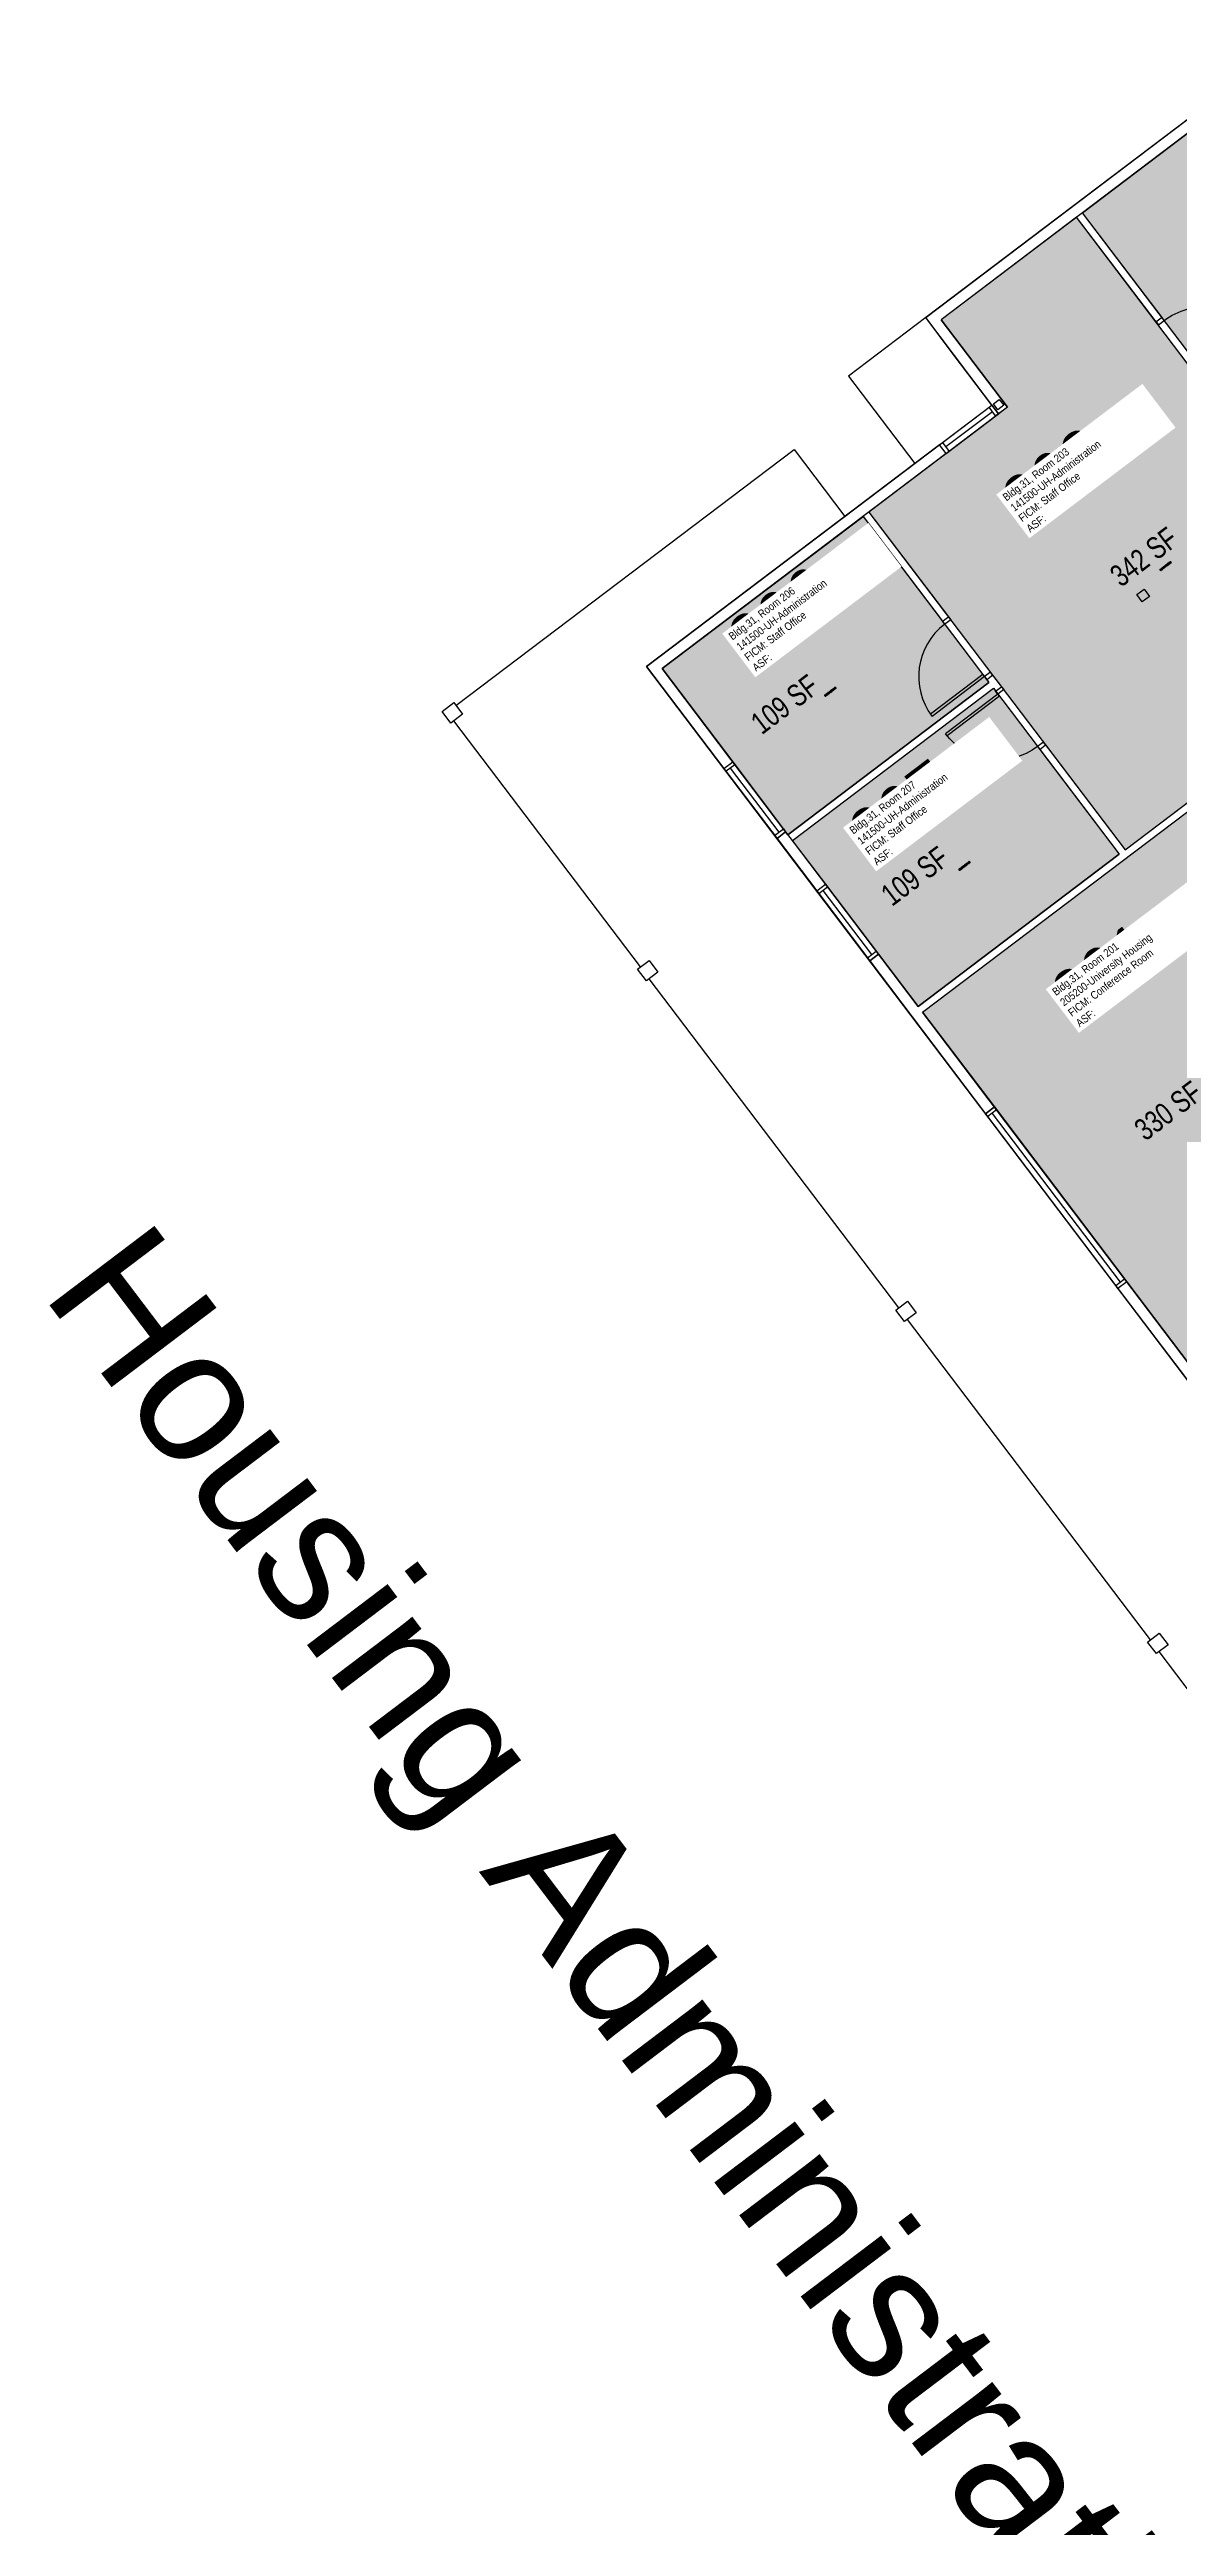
# Model space of a CAD drawing. Header units: inches. Extents: x 69224544 to 69227207, y 27678821 to 27682587.
# Drawn here: x 69224544 to 69225161, y 27679724 to 27681080 of the extents above; entities that cross this region are included whole.
import ezdxf
from ezdxf.enums import TextEntityAlignment as Align

# ---------------------------------------------------------------- set-up
doc = ezdxf.new("R2010")
doc.units = ezdxf.units.IN
doc.header["$LTSCALE"] = 10
doc.header["$MEASUREMENT"] = 0
doc.layers.get('0').update_dxf_attribs({"linetype": 'CONTINUOUS'})
for name, color, linetype in [('A-DOOR', 2, 'CONTINUOUS'), ('A-GLAZ', 1, 'CONTINUOUS'), ('A-IDEN-RNUM', 7, 'CONTINUOUS'), ('A-IDEN-SNUM', 4, 'CONTINUOUS'), ('A-IDEN-VNUM', 4, 'CONTINUOUS'), ('A-ROOF', 2, 'CONTINUOUS'), ('A-TTLB', 4, 'CONTINUOUS'), ('A-WALL', 5, 'CONTINUOUS'), ('AREA-ASSIGN', 7, 'CONTINUOUS'), ('AREA-GROSS', 1, 'CONTINUOUS'), ('AREA-TEXT', 3, 'CONTINUOUS'), ('Rooms-Category-Color', 7, 'CONTINUOUS'), ('Rooms-College-Color', 7, 'CONTINUOUS'), ('Rooms-Department-Color', 7, 'CONTINUOUS'), ('Rooms-Division-Color', 7, 'CONTINUOUS'), ('Rooms-Information', 7, 'CONTINUOUS')]:
    doc.layers.add(name, color=color, linetype=linetype)
doc.styles.add('CP_AREA', font='arial.ttf', dxfattribs={"height": 15})
doc.styles.add('CP_ROOMVNUMBER', font='arial.ttf', dxfattribs={"width": 0.85, "height": 0.075})
doc.styles.add('CP_TITLE', font='arial.ttf', dxfattribs={"width": 0.85, "height": 0.125})
doc.styles.add('ROOMSNUMBER', font='TXT.SHX', dxfattribs={"height": 1})

# ---------------------------------------------------------------- blocks, each defined once
blk = doc.blocks.new('d3f')
for p, q in [((0, 0), (0, 36)), ((1.5, 0), (1.5, 36)), ((1.5, 0), (0, 0)), ((0, 0), (0, 0))]:
    blk.add_line(p, q)
blk.add_arc((0, 0), 36, 0, 90)
blk = doc.blocks.new('COL6X6')
blk.add_lwpolyline([(-3, 3), (3, 3), (3, -3), (-3, -3)], close=True)
blk = doc.blocks.new('COL8X8')
blk.add_lwpolyline([(-4, 4), (4, 4), (4, -4), (-4, -4)], close=True)

msp = doc.modelspace()

# ---------------------------------------------------------------- hatches: boundary and pattern name
at = {"layer": 'Rooms-Category-Color', "true_color": 0xfa9ba3}
for points in [[(69225215.3, 27681071.2), (69225284.2, 27680980.3), (69225177.4, 27680899.4), (69225108.5, 27680990.3)], [(69225105.3, 27680987.9), (69225031.2, 27680931.7), (69225067.4, 27680883.9), (69224991.7, 27680826.5), (69225131.8, 27680641.6), (69225281.6, 27680755.1)], [(69224988.5, 27680824.1), (69225057.3, 27680733.2), (69224947.3, 27680649.9), (69224878.5, 27680740.8)], [(69225059.8, 27680730.1), (69225128.6, 27680639.2), (69225018.6, 27680555.9), (69224949.8, 27680646.7)], [(69225166.1, 27680662.6), (69225219.2, 27680592.4), (69225241.5, 27680609.3), (69225286.2, 27680550.3), (69225263.9, 27680533.4), (69225317, 27680463.3), (69225172, 27680353.4), (69225021, 27680552.7)]]:
    msp.add_hatch(color=241, dxfattribs=at).paths.add_polyline_path(points)
at = {"layer": 'Rooms-College-Color', "true_color": 0xadadad}
for points in [[(69225215.3, 27681071.2), (69225284.2, 27680980.3), (69225177.4, 27680899.4), (69225108.5, 27680990.3)], [(69225105.3, 27680987.9), (69225031.2, 27680931.7), (69225067.4, 27680883.9), (69224991.7, 27680826.5), (69225131.8, 27680641.6), (69225281.6, 27680755.1)], [(69224988.5, 27680824.1), (69225057.3, 27680733.2), (69224947.3, 27680649.9), (69224878.5, 27680740.8)], [(69225059.8, 27680730.1), (69225128.6, 27680639.2), (69225018.6, 27680555.9), (69224949.8, 27680646.7)], [(69225166.1, 27680662.6), (69225219.2, 27680592.4), (69225241.5, 27680609.3), (69225286.2, 27680550.3), (69225263.9, 27680533.4), (69225317, 27680463.3), (69225172, 27680353.4), (69225021, 27680552.7)]]:
    msp.add_hatch(color=253, dxfattribs=at).paths.add_polyline_path(points)
at = {"layer": 'Rooms-Department-Color', "true_color": 0x604aed}
for points in [[(69225215.3, 27681071.2), (69225284.2, 27680980.3), (69225177.4, 27680899.4), (69225108.5, 27680990.3)], [(69225105.3, 27680987.9), (69225031.2, 27680931.7), (69225067.4, 27680883.9), (69224991.7, 27680826.5), (69225131.8, 27680641.6), (69225281.6, 27680755.1)], [(69224988.5, 27680824.1), (69225057.3, 27680733.2), (69224947.3, 27680649.9), (69224878.5, 27680740.8)], [(69225059.8, 27680730.1), (69225128.6, 27680639.2), (69225018.6, 27680555.9), (69224949.8, 27680646.7)], [(69225166.1, 27680662.6), (69225219.2, 27680592.4), (69225241.5, 27680609.3), (69225286.2, 27680550.3), (69225263.9, 27680533.4), (69225317, 27680463.3), (69225172, 27680353.4), (69225021, 27680552.7)]]:
    msp.add_hatch(color=173, dxfattribs=at).paths.add_polyline_path(points)
at = {"layer": 'Rooms-Division-Color', "true_color": 0x604aed}
for points in [[(69225215.3, 27681071.2), (69225284.2, 27680980.3), (69225177.4, 27680899.4), (69225108.5, 27680990.3)], [(69225105.3, 27680987.9), (69225031.2, 27680931.7), (69225067.4, 27680883.9), (69224991.7, 27680826.5), (69225131.8, 27680641.6), (69225281.6, 27680755.1)], [(69224988.5, 27680824.1), (69225057.3, 27680733.2), (69224947.3, 27680649.9), (69224878.5, 27680740.8)], [(69225059.8, 27680730.1), (69225128.6, 27680639.2), (69225018.6, 27680555.9), (69224949.8, 27680646.7)], [(69225166.1, 27680662.6), (69225219.2, 27680592.4), (69225241.5, 27680609.3), (69225286.2, 27680550.3), (69225263.9, 27680533.4), (69225317, 27680463.3), (69225172, 27680353.4), (69225021, 27680552.7)]]:
    msp.add_hatch(color=173, dxfattribs=at).paths.add_polyline_path(points)

# ---------------------------------------------------------------- linework, layer by layer
at = {"layer": 'A-DOOR'}
for points in [[(69225153.2, 27680931.3), (69225152, 27680932.9), (69225148.8, 27680930.5), (69225150, 27680928.9)], [(69225033.2, 27680765.1), (69225032, 27680766.7), (69225035.2, 27680769.1), (69225036.4, 27680767.5)], [(69225054.9, 27680736.4), (69225056.1, 27680734.8), (69225059.3, 27680737.2), (69225058.1, 27680738.8)], [(69225062.2, 27680726.9), (69225061, 27680728.5), (69225064.2, 27680730.9), (69225065.4, 27680729.3)], [(69225083.9, 27680698.2), (69225085.1, 27680696.6), (69225088.3, 27680699), (69225087.1, 27680700.6)]]:
    msp.add_lwpolyline(points, close=True, dxfattribs=at)
at = {"layer": 'A-GLAZ'}
for p, q in [((69225030.3, 27680863.3), (69225059, 27680885)), ((69225059.2, 27680881.4), (69225033.7, 27680862.1)), ((69225033.9, 27680858.5), (69225062.6, 27680880.3)), ((69224912.4, 27680686.1), (69224941.4, 27680647.9)), ((69224942.5, 27680651.3), (69224916, 27680686.4)), ((69224917.2, 27680689.8), (69224946.1, 27680651.5)), ((69224963.1, 27680619.2), (69224992.1, 27680580.9)), ((69224993.3, 27680584.3), (69224966.7, 27680619.4)), ((69224967.9, 27680622.8), (69224996.9, 27680584.5)), ((69225055.5, 27680497.2), (69225127.9, 27680401.6)), ((69225059.1, 27680497.4), (69225129.1, 27680405)), ((69225060.3, 27680500.9), (69225132.7, 27680405.2))]:
    msp.add_line(p, q, dxfattribs=at)
for points in [[(69225057.4, 27680883.8), (69225059, 27680885), (69225062.6, 27680880.3), (69225061, 27680879.1)], [(69225030.3, 27680863.3), (69225031.9, 27680864.5), (69225035.5, 27680859.7), (69225033.9, 27680858.5)], [(69224917.2, 27680689.8), (69224918.4, 27680688.2), (69224913.6, 27680684.6), (69224912.4, 27680686.1)], [(69224944.9, 27680653.1), (69224946.1, 27680651.5), (69224941.4, 27680647.9), (69224940.1, 27680649.5)], [(69224967.9, 27680622.8), (69224969.1, 27680621.2), (69224964.3, 27680617.6), (69224963.1, 27680619.2)], [(69224995.6, 27680586.1), (69224996.9, 27680584.5), (69224992.1, 27680580.9), (69224990.9, 27680582.5)], [(69225060.3, 27680500.9), (69225061.5, 27680499.3), (69225056.7, 27680495.6), (69225055.5, 27680497.2)], [(69225131.5, 27680406.8), (69225132.7, 27680405.2), (69225127.9, 27680401.6), (69225126.7, 27680403.2)]]:
    msp.add_lwpolyline(points, close=True, dxfattribs=at)
at = {"layer": 'A-ROOF'}
for p, q in [((69224765.8, 27680720.6), (69224950.7, 27680860.7)), ((69224950.7, 27680860.7), (69224978.5, 27680824.1)), ((69224866.7, 27680577.5), (69224764.6, 27680712.2)), ((69225008, 27680391), (69224871.5, 27680571.1)), ((69225145.7, 27680209.3), (69225012.8, 27680384.6)), ((69225179.5, 27680164.6), (69225150.5, 27680202.9))]:
    msp.add_line(p, q, dxfattribs=at)
msp.add_lwpolyline([(69225022.8, 27680932.9), (69224980.5, 27680900.9), (69225016.8, 27680853)], dxfattribs=at)
at = {"layer": 'A-WALL'}
for p, q in [((69225216.5, 27681079.6), (69225022.8, 27680932.9)), ((69225215.3, 27681071.2), (69225031.2, 27680931.7)), ((69225148.8, 27680930.5), (69225105.3, 27680987.9)), ((69225152, 27680932.9), (69225108.5, 27680990.3)), ((69225062.6, 27680880.3), (69225022.8, 27680932.9)), ((69225067.4, 27680883.9), (69225031.2, 27680931.7)), ((69225152, 27680932.9), (69225148.8, 27680930.5)), ((69225067.4, 27680883.9), (69225062.6, 27680880.3)), ((69225030.3, 27680863.3), (69224870.1, 27680741.9)), ((69225033.9, 27680858.5), (69225030.3, 27680863.3)), ((69225033.9, 27680858.5), (69224878.5, 27680740.8)), ((69224988.5, 27680824.1), (69225032, 27680766.7)), ((69224991.7, 27680826.5), (69225035.2, 27680769.1)), ((69225032, 27680766.7), (69225035.2, 27680769.1)), ((69224870.1, 27680741.9), (69224912.4, 27680686.1)), ((69224878.5, 27680740.8), (69224917.2, 27680689.8)), ((69224947.3, 27680649.9), (69225057.3, 27680733.2)), ((69224949.8, 27680646.7), (69225059.8, 27680730.1)), ((69225056.1, 27680734.8), (69225059.3, 27680737.2)), ((69225056.1, 27680734.8), (69225057.3, 27680733.2)), ((69225059.3, 27680737.2), (69225064.2, 27680730.9)), ((69225059.8, 27680730.1), (69225061, 27680728.5)), ((69225061, 27680728.5), (69225064.2, 27680730.9)), ((69225131.8, 27680641.6), (69225225.8, 27680712.8)), ((69225085.1, 27680696.6), (69225088.3, 27680699)), ((69225088.3, 27680699), (69225131.8, 27680641.6)), ((69224912.4, 27680686.1), (69224917.2, 27680689.8)), ((69225085.1, 27680696.6), (69225128.6, 27680639.2)), ((69225021, 27680552.7), (69225166.1, 27680662.6)), ((69224941.4, 27680647.9), (69224946.1, 27680651.5)), ((69224941.4, 27680647.9), (69224963.1, 27680619.2)), ((69224946.1, 27680651.5), (69224967.9, 27680622.8)), ((69225018.6, 27680555.9), (69225128.6, 27680639.2)), ((69224963.1, 27680619.2), (69224967.9, 27680622.8)), ((69224992.1, 27680580.9), (69224996.9, 27680584.5)), ((69224992.1, 27680580.9), (69225055.5, 27680497.2)), ((69224996.9, 27680584.5), (69225018.6, 27680555.9)), ((69225021, 27680552.7), (69225060.3, 27680500.9)), ((69225060.3, 27680500.9), (69225055.5, 27680497.2)), ((69225132.7, 27680405.2), (69225127.9, 27680401.6)), ((69225127.9, 27680401.6), (69225202.8, 27680302.7)), ((69225132.7, 27680405.2), (69225172, 27680353.4))]:
    msp.add_line(p, q, dxfattribs=at)
at = {"layer": 'AREA-ASSIGN'}
for points in [[(69225215.3, 27681071.2), (69225284.2, 27680980.3), (69225177.4, 27680899.4), (69225108.5, 27680990.3)], [(69225105.3, 27680987.9), (69225031.2, 27680931.7), (69225067.4, 27680883.9), (69224991.7, 27680826.5), (69225131.8, 27680641.6), (69225281.6, 27680755.1)], [(69224988.5, 27680824.1), (69225057.3, 27680733.2), (69224947.3, 27680649.9), (69224878.5, 27680740.8)], [(69225059.8, 27680730.1), (69225128.6, 27680639.2), (69225018.6, 27680555.9), (69224949.8, 27680646.7)], [(69225166.1, 27680662.6), (69225219.2, 27680592.4), (69225241.5, 27680609.3), (69225286.2, 27680550.3), (69225263.9, 27680533.4), (69225317, 27680463.3), (69225172, 27680353.4), (69225021, 27680552.7)]]:
    msp.add_lwpolyline(points, close=True, dxfattribs=at)
at = {"layer": 'AREA-GROSS'}
msp.add_lwpolyline([(69225216.5, 27681079.6), (69225970.1, 27680084.8), (69225836.1, 27679983.4), (69225872.4, 27679935.5), (69225623.7, 27679747.1), (69224870.1, 27680741.9), (69225059, 27680885), (69225037.3, 27680913.7), (69225037.3, 27680913.7), (69225022.8, 27680932.9)], close=True, dxfattribs=at)

# ---------------------------------------------------------------- block references
at = {"layer": 'A-DOOR', "xscale": -1}
for p, rotation in [((69225174.9, 27680902.6), 307.1437749936754), ((69225062.2, 27680726.9), 127.1437749936753)]:
    msp.add_blockref('d3f', p, dxfattribs=dict(at, rotation=rotation))
at = {"layer": 'A-DOOR', "rotation": 127.143774993665}
msp.add_blockref('d3f', (69225054.9, 27680736.4), dxfattribs=at)
at = {"layer": 'A-WALL', "rotation": 307.1437749936754}
for p, xscale, yscale, zscale in [((69225062.6, 27680885.3), 0.6666666666666666, 0.6666666666666666, 0.6666666666666666), ((69225141.7, 27680780.8), 0.8333333333333334, 0.8333333333333334, 0.8333333333333334)]:
    msp.add_blockref('COL6X6', p, dxfattribs=dict(at, xscale=xscale, yscale=yscale, zscale=zscale))
for p in [(69224763.8, 27680716.6), (69224870.7, 27680575.5), (69225012, 27680389), (69225149.7, 27680207.3)]:
    msp.add_blockref('COL8X8', p, dxfattribs=at)

# ---------------------------------------------------------------- texts
at = {"layer": 'A-IDEN-RNUM', "style": 'ROOMSNUMBER', "width": 0.85}
for s, p in [('0203-00', (69225151.2, 27680794.2)), ('0206-00', (69224967.8, 27680725.4)), ('0207-00', (69225041.2, 27680630.1))]:
    msp.add_text(s, height=1, rotation=37.14, dxfattribs=at).set_placement(p)
at = {"layer": 'A-IDEN-SNUM', "style": 'ROOMSNUMBER', "width": 0.85}
for s, p in [('0310020300', (69225151.2, 27680794.2)), ('0310020600', (69224967.8, 27680725.4)), ('0310020700', (69225041.2, 27680630.1))]:
    msp.add_text(s, height=1, rotation=37.14, dxfattribs=at).set_placement(p)
at = {"layer": 'A-IDEN-VNUM', "style": 'CP_ROOMVNUMBER', "width": 0.85}
for s, p in [('203', (69225079.9, 27680815.1)), ('206', (69224930, 27680739)), ('207', (69224996.1, 27680632.8)), ('201', (69225107, 27680544.4))]:
    msp.add_text(s, height=30, rotation=37.14, dxfattribs=at).set_placement(p)
at = {"layer": 'A-TTLB', "style": 'CP_TITLE'}
msp.add_text('Housing Administration Building 0310 Floor2', height=72, rotation=307.1438, dxfattribs=at).set_placement((69224538.5, 27680398.9))
at = {"layer": 'AREA-TEXT', "style": 'CP_AREA', "width": 0.75}
for s, p in [('342 SF', (69225142.1, 27680802)), ('109 SF', (69224945.6, 27680721.3)), ('109 SF', (69225016.8, 27680627.3)), ('330 SF', (69225155.4, 27680498.9))]:
    msp.add_text(s, height=12, rotation=37.14, dxfattribs=at).set_placement(p, align=Align.MIDDLE_CENTER)

# ---------------------------------------------------------------- next in the draw order: texts
at = {"layer": 'Rooms-Information', "char_height": 4.286, "width": 96, "attachment_point": 7, "rotation": 37.14, "style": 'CP_ROOMVNUMBER', "bg_fill": 3, "box_fill_scale": 1.5, "bg_fill_color": 256, "bg_fill_true_color": 13158600, "bg_fill_transparency": 0}
for s, insert in [('Bldg.31, Room 203^M^J141500-UH-Administration^M^JFICM: Staff Office^M^JASF: ', (69225079.9, 27680815.1)), ('Bldg.31, Room 206^M^J141500-UH-Administration^M^JFICM: Staff Office^M^JASF: ', (69224930, 27680739)), ('Bldg.31, Room 207^M^J141500-UH-Administration^M^JFICM: Staff Office^M^JASF: ', (69224996.1, 27680632.8)), ('Bldg.31, Room 201^M^J205200-University Housing^M^JFICM: Conference Room^M^JASF: ', (69225107, 27680544.4))]:
    msp.add_mtext(s, dxfattribs=dict(at, insert=insert))

doc.saveas('drawing.dxf')
